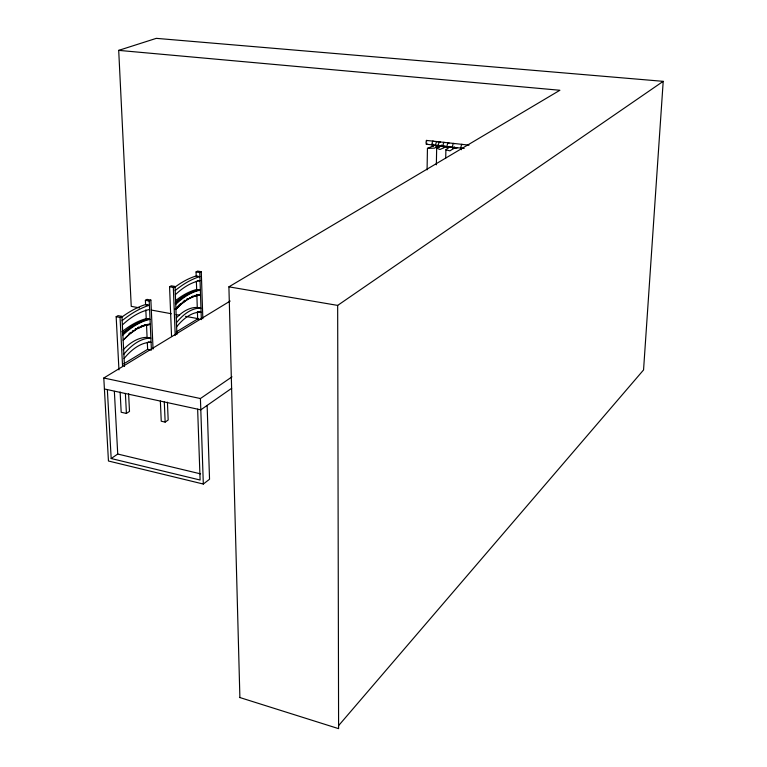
<?xml version="1.0" encoding="UTF-8"?>
<svg xmlns="http://www.w3.org/2000/svg" width="767" height="767" viewBox="0 0 767 767"><rect width="100%" height="100%" fill="white"/><g stroke="black" fill="none" stroke-linecap="round" stroke-linejoin="round"><path stroke-width="1.15" d="M427.075 169.862L427.449 148.367L434.112 145.577M432.77 146.401L432.809 144.014M436.346 164.828L436.672 148.117L441.725 145.768L441.696 145.001M445.713 158.127L445.895 149.786L449.443 146.919L445.732 146.928L439.932 149.498L436.672 148.117M139.498 307.874L131.243 306.359L118.703 50.373L156.315 38.35L663.206 81.34L643.551 369.953L338.592 725.62M469.011 145.145L426.404 140.409L426.021 142.518L426.337 144.225L464.179 148.482M426.337 144.225L426.931 143.18M454.4 146.996L453.115 148.76L452.396 146.535L453.239 143.4L454.476 143.688M449.002 146.392L447.707 148.146L446.979 145.931L447.823 142.796L449.069 143.093M444.918 145.931L443.623 147.686L442.895 145.471L443.738 142.346L444.985 142.643M440.363 145.423L439.069 147.178L438.331 144.963L439.175 141.837L440.431 142.135M437.66 145.126L436.365 146.871L435.618 144.656L436.461 141.54L437.727 141.828M433.882 144.695L432.578 146.439L431.831 144.234L432.674 141.118L433.94 141.416M176.611 326.886L177.177 326.148A69.001 34.045 -78.3 0 1 200.408 312.159L201.088 312.207L198.337 311.709M176.448 322.773L177.024 322.035A69.059 34.112 -78.4 0 1 200.273 308.133L200.954 308.181L196.592 307.462A68.963 34.208 -78.4 0 0 176.324 317.931M124.081 358.534L124.714 357.748A72.539 37.391 -77.2 0 1 150.313 342.331L151.07 342.35L148.223 341.794M123.87 354.239L124.494 353.453A72.587 37.478 -77.3 0 1 150.121 338.122L150.878 338.151L146.324 337.394A72.491 37.573 -77.3 0 0 123.132 349.886M175.643 308.478L175.039 309.168L175.921 309.322C182.364 302.275 190.667 295.774 200.523 294.988L199.641 294.835M175.921 309.322L182.038 303.406L187.886 299.235L187.004 299.082M177.944 306.129L177.282 306.81L178.165 306.973M175.729 304.403L176.372 303.78A111.992 54.975 -77.9 0 1 199.621 290.29L200.36 290.156L196.668 289.514A130.332 63.929 -77.6 0 0 176.113 300.233M175.355 294.739L175.998 294.116A112.183 55.234 -78.1 0 1 199.305 280.808L200.043 280.684L197.55 280.511M122.883 335.083L123.583 334.402A117.754 60.353 -76.8 0 1 149.22 319.532L150.035 319.369L146.229 318.65A137.063 70.123 -76.4 0 0 122.049 331.747M122.365 324.997L123.075 324.326A117.955 60.66 -77 0 1 148.779 309.647L149.594 309.494M180.264 303.991L178.692 305.439L179.583 305.602M175.192 290.568L175.854 290.022A165.95 80.64 -77.2 0 1 199.152 276.81L199.909 276.59L195.451 276.187A165.73 80.871 -77.2 0 0 174.454 287.529M122.145 320.644L122.873 320.05A174.598 88.426 -76 0 1 148.568 305.487L149.402 305.228L144.752 304.787A174.358 88.665 -76 0 0 121.589 317.317M130.563 332.37L129.757 333.022L130.668 333.194M230.167 301.048L103.794 378.006L108.454 461.005L203.322 484.044L209.535 479.241L207.138 405.407M438.666 145.184L434.688 148.127L427.449 148.367M184.08 300.827L184.933 300.233M231.692 388.265L200.801 409.837L104.408 388.974M239.889 697.548L228.902 286.839L337.662 305.4L663.206 81.34M107.351 389.607L111.177 458.532L117.734 454.035L200.59 473.872M160.361 400.968L161.243 421.217L165.154 422.099L168.174 420.019L167.427 402.176M103.794 378.006L200.417 398.533L231.998 376.837M120.122 392.004L121.186 412.262L126.411 413.432L129.498 411.409L128.597 393.548M135.203 329.062C140.073 328.209 144.819 324.326 150.265 324.412L146.708 324.556M133.151 330.51L134.244 330.567M135.778 328.861L136.305 329.273L129.872 333.827L123.151 340.222C130.323 332.514 139.479 325.544 150.265 324.412M123.65 363.894L147.628 349.34L151.415 350.088L149.21 301.019L150.878 300.079L153.055 349.09M176.237 331.967L197.665 318.957L200.417 319.465M228.902 286.839L559.881 90.266L118.703 50.373M118.952 369.895L116.162 316.704L120.045 317.433L121.924 316.378L124.494 366.511M171.559 336.588L169.565 286.781L173.332 287.433L175.039 286.475L176.909 334.537M198.154 276.494L196.199 275.957L196.064 271.93L199.775 272.553L201.28 271.7L202.833 318.727M116.162 316.704L118.051 315.649L121.924 316.378M147.6 305.113L145.586 304.528L145.394 300.328L147.053 299.389L150.878 300.079M169.565 286.781L171.271 285.823L175.039 286.475M196.064 271.93L197.579 271.087L201.28 271.7M138.022 327.519L138.913 327.106M138.348 327.49L140.016 327.317M140.936 326.33L141.54 326.637M189.67 297.625L191.251 297.471M191.549 296.685L192.642 296.283M141.636 325.975L143.899 325.774M192.833 296.311L191.74 296.714L192.622 296.867M456.346 147.791L453.383 148.606L449.922 150.869L445.895 149.786M143.506 325.419L146.046 324.738M195.154 295.592L193.878 295.957L194.76 296.11M148.232 319.024L147.417 319.187A117.677 60.43 -76.8 0 0 122.605 333.271M195.758 295.362L197.713 294.998M198.605 289.849L197.867 289.984A111.924 55.051 -77.9 0 0 175.365 302.735M198.931 294.873L195.949 295.391L196.822 295.544M200.523 294.988L194.463 296.196L188.26 299.005L187.158 298.833M149.364 324.24L146.9 324.594L147.81 324.757M434.745 145.442L437.113 145.711M441.84 146.248L446.557 146.775M448.925 147.043L457.19 147.973M197.905 295.027L198.778 295.18M197.426 295.103L198.298 295.257M189.554 297.682L190.437 297.845M186.017 300.424L184.272 300.865L185.163 301.019M182.93 301.834L183.821 301.997M182.767 302.831L180.782 303.579L181.664 303.732M179.555 304.643L180.446 304.806M145.394 300.328L149.21 301.019M176.736 307.366L177.618 307.529M151.281 310.05L171.319 313.732M176.036 314.604L179.574 315.247M185.461 316.34L198.432 318.717M147.437 324.499L148.338 324.671M145.27 324.949L146.181 325.112M144.397 325.179L145.299 325.352M141.828 326.013L142.739 326.186M138.223 327.557L139.124 327.73M132.394 331.047L133.305 331.229M128.549 334L129.46 334.182M462.865 144.627L461.638 144.34L460.794 147.485L461.504 149.709M111.177 458.532L200.11 480.027L197.646 409.156M239.467 697.414L338.602 728.65L337.662 305.4M426.404 140.409L426.97 140.821M114.36 391.362L117.734 454.035M125.385 393.404L126.411 413.432M120.045 317.433L122.576 366.444M145.826 309.887L146.229 318.65M146.516 324.834L147.091 337.413M147.331 342.715L147.628 349.34M164.301 402.023L165.154 422.099M173.332 287.433L175.221 335.562M200.417 398.533L203.322 484.044M196.381 281.24L196.668 289.514M196.831 294.346L197.282 307.519M197.416 311.536L197.665 318.957M199.775 272.553L201.338 319.628M122.519 334.172A124.177 63.594 -76.7 0 1 148.932 319.158M175.336 303.569A118.089 57.947 -77.8 0 1 199.295 289.964"/></g></svg>
